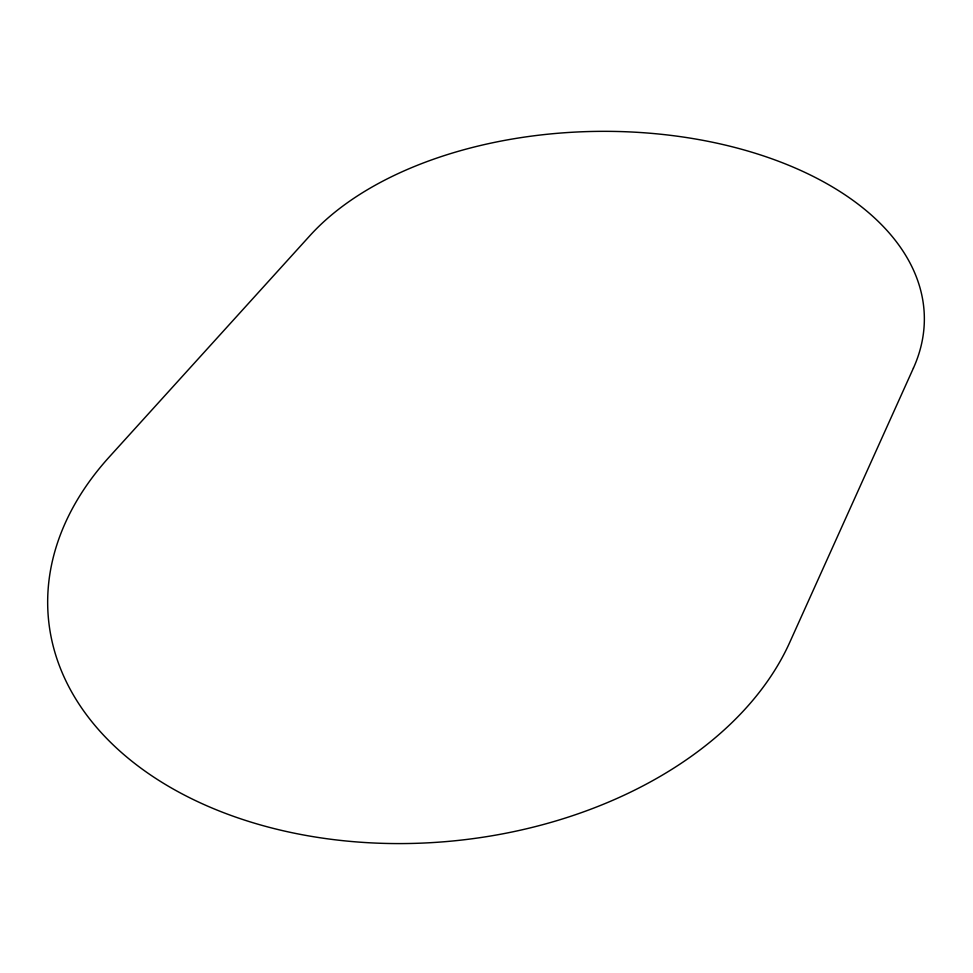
<?xml version="1.0" encoding="UTF-8"?>
<svg xmlns="http://www.w3.org/2000/svg" width="973" height="973" viewBox="0 0 973 973"><rect width="100%" height="100%" fill="white"/><g stroke="black" fill="none" stroke-linecap="round" stroke-linejoin="round"><path stroke-width="1.46" d="M913.428 368.086L789.711 642.46A380.808 259.548 -5.5 0 1 265.106 826.223A380.808 259.548 -5.5 0 1 109.219 457.03L309.998 235.563A326.624 191.267 -1 0 1 717.697 143.347A326.624 191.267 -1 0 1 913.428 368.086"/></g></svg>
